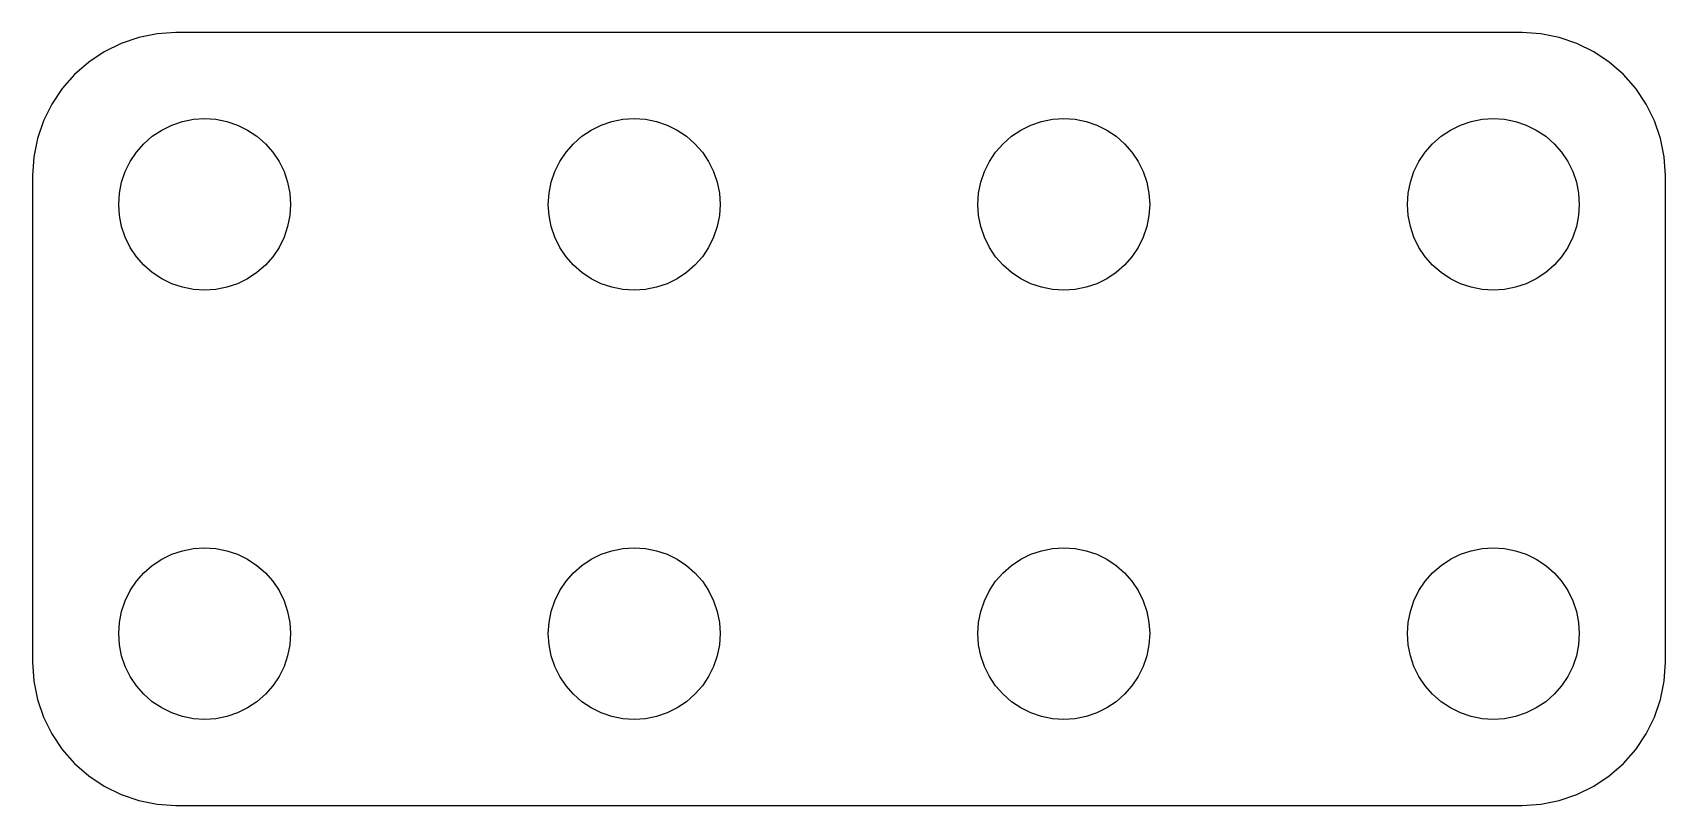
# Model space of a CAD drawing. Header units: metres. Extents: x -28.5 to 28.5, y -13.5 to 13.5.
import ezdxf

# ---------------------------------------------------------------- set-up
doc = ezdxf.new("R2010")
doc.units = ezdxf.units.M

msp = doc.modelspace()

# ---------------------------------------------------------------- linework, layer by layer
for p, q in [((-25.4184, 13.1244), (-26.005, 12.8351)), ((-24.7991, 13.3346), (-25.4184, 13.1244)), ((-24.1576, 13.4622), (-24.7991, 13.3346)), ((-23.505, 13.505), (-24.1576, 13.4622)), ((23.505, 13.505), (-23.505, 13.505)), ((24.1576, 13.4622), (23.505, 13.505)), ((24.7991, 13.3346), (24.1576, 13.4622)), ((25.4184, 13.1244), (24.7991, 13.3346)), ((26.005, 12.8351), (25.4184, 13.1244)), ((-26.005, 12.8351), (-26.5488, 12.4718)), ((26.5488, 12.4718), (26.005, 12.8351)), ((-27.0405, 12.0405), (-27.4718, 11.5488)), ((-26.5488, 12.4718), (-27.0405, 12.0405)), ((27.0405, 12.0405), (26.5488, 12.4718)), ((27.4718, 11.5488), (27.0405, 12.0405)), ((-27.4718, 11.5488), (-27.8351, 11.005)), ((27.8351, 11.005), (27.4718, 11.5488)), ((-27.8351, 11.005), (-28.1244, 10.4184)), ((28.1244, 10.4184), (27.8351, 11.005)), ((-28.1244, 10.4184), (-28.3346, 9.79909)), ((-24, 10.0981), (-23.648, 10.2716)), ((-23.648, 10.2716), (-23.2764, 10.3978)), ((-23.2764, 10.3978), (-22.8916, 10.4743)), ((-22.8916, 10.4743), (-22.5, 10.5)), ((-22.5, 10.5), (-22.1084, 10.4743)), ((-22.1084, 10.4743), (-21.7235, 10.3978)), ((-21.7235, 10.3978), (-21.3519, 10.2716)), ((-21.3519, 10.2716), (-21, 10.0981)), ((-9, 10.0981), (-8.64804, 10.2716)), ((-8.64804, 10.2716), (-8.27644, 10.3978)), ((-8.27644, 10.3978), (-7.89157, 10.4743)), ((-7.89157, 10.4743), (-7.5, 10.5)), ((-7.5, 10.5), (-7.10841, 10.4743)), ((-7.10841, 10.4743), (-6.72354, 10.3978)), ((-6.72354, 10.3978), (-6.35194, 10.2716)), ((-6.35194, 10.2716), (-6, 10.0981)), ((6, 10.0981), (6.35194, 10.2716)), ((6.35194, 10.2716), (6.72354, 10.3978)), ((6.72354, 10.3978), (7.10841, 10.4743)), ((7.10841, 10.4743), (7.5, 10.5)), ((7.5, 10.5), (7.89157, 10.4743)), ((7.89157, 10.4743), (8.27644, 10.3978)), ((8.27644, 10.3978), (8.64804, 10.2716)), ((8.64804, 10.2716), (9, 10.0981)), ((21, 10.0981), (21.3519, 10.2716)), ((21.3519, 10.2716), (21.7235, 10.3978)), ((21.7235, 10.3978), (22.1084, 10.4743)), ((22.1084, 10.4743), (22.5, 10.5)), ((22.5, 10.5), (22.8916, 10.4743)), ((22.8916, 10.4743), (23.2764, 10.3978)), ((23.2764, 10.3978), (23.648, 10.2716)), ((23.648, 10.2716), (24, 10.0981)), ((28.3346, 9.79909), (28.1244, 10.4184)), ((-28.3346, 9.79909), (-28.4622, 9.15762)), ((-24.6213, 9.62131), (-24.3263, 9.88005)), ((-24.3263, 9.88005), (-24, 10.0981)), ((-21, 10.0981), (-20.6737, 9.88005)), ((-20.6737, 9.88005), (-20.3787, 9.62131)), ((-9.62131, 9.62131), (-9.32628, 9.88005)), ((-9.32628, 9.88005), (-9, 10.0981)), ((-6, 10.0981), (-5.67371, 9.88005)), ((-5.67371, 9.88005), (-5.37868, 9.62131)), ((5.37868, 9.62131), (5.67371, 9.88005)), ((5.67371, 9.88005), (6, 10.0981)), ((9, 10.0981), (9.32628, 9.88005)), ((9.32628, 9.88005), (9.62131, 9.62131)), ((20.3787, 9.62131), (20.6737, 9.88005)), ((20.6737, 9.88005), (21, 10.0981)), ((24, 10.0981), (24.3263, 9.88005)), ((24.3263, 9.88005), (24.6213, 9.62131)), ((28.4622, 9.15762), (28.3346, 9.79909)), ((-28.4622, 9.15762), (-28.505, 8.50499)), ((-25.0981, 9), (-24.8801, 9.32628)), ((-24.8801, 9.32628), (-24.6213, 9.62131)), ((-20.3787, 9.62131), (-20.1199, 9.32628)), ((-20.1199, 9.32628), (-19.9019, 9)), ((-10.0981, 9), (-9.88005, 9.32628)), ((-9.88005, 9.32628), (-9.62131, 9.62131)), ((-5.37868, 9.62131), (-5.11993, 9.32628)), ((-5.11993, 9.32628), (-4.90192, 9)), ((4.90192, 9), (5.11993, 9.32628)), ((5.11993, 9.32628), (5.37868, 9.62131)), ((9.62131, 9.62131), (9.88005, 9.32628)), ((9.88005, 9.32628), (10.0981, 9)), ((19.9019, 9), (20.1199, 9.32628)), ((20.1199, 9.32628), (20.3787, 9.62131)), ((24.6213, 9.62131), (24.8801, 9.32628)), ((24.8801, 9.32628), (25.0981, 9)), ((28.505, 8.50499), (28.4622, 9.15762)), ((-25.3978, 8.27644), (-25.2716, 8.64804)), ((-25.2716, 8.64804), (-25.0981, 9)), ((-19.9019, 9), (-19.7283, 8.64804)), ((-19.7283, 8.64804), (-19.6022, 8.27644)), ((-10.3978, 8.27644), (-10.2716, 8.64804)), ((-10.2716, 8.64804), (-10.0981, 9)), ((-4.90192, 9), (-4.72835, 8.64804)), ((-4.72835, 8.64804), (-4.60222, 8.27644)), ((4.60222, 8.27644), (4.72835, 8.64804)), ((4.72835, 8.64804), (4.90192, 9)), ((10.0981, 9), (10.2716, 8.64804)), ((10.2716, 8.64804), (10.3978, 8.27644)), ((19.6022, 8.27644), (19.7283, 8.64804)), ((19.7283, 8.64804), (19.9019, 9)), ((25.0981, 9), (25.2716, 8.64804)), ((25.2716, 8.64804), (25.3978, 8.27644)), ((-28.505, 8.50499), (-28.505, -8.50499)), ((-25.4743, 7.89157), (-25.3978, 8.27644)), ((-19.6022, 8.27644), (-19.5257, 7.89157)), ((-10.4743, 7.89157), (-10.3978, 8.27644)), ((-4.60222, 8.27644), (-4.52567, 7.89157)), ((4.52567, 7.89157), (4.60222, 8.27644)), ((10.3978, 8.27644), (10.4743, 7.89157)), ((19.5257, 7.89157), (19.6022, 8.27644)), ((25.3978, 8.27644), (25.4743, 7.89157)), ((28.505, -8.50499), (28.505, 8.50499)), ((-25.5, 7.5), (-25.4743, 7.89157)), ((-25.4743, 7.10841), (-25.5, 7.5)), ((-19.5257, 7.89157), (-19.5, 7.5)), ((-19.5, 7.5), (-19.5257, 7.10841)), ((-10.5, 7.5), (-10.4743, 7.89157)), ((-10.4743, 7.10841), (-10.5, 7.5)), ((-4.52567, 7.89157), (-4.5, 7.5)), ((-4.5, 7.5), (-4.52567, 7.10841)), ((4.5, 7.5), (4.52567, 7.89157)), ((4.52567, 7.10841), (4.5, 7.5)), ((10.4743, 7.89157), (10.5, 7.5)), ((10.5, 7.5), (10.4743, 7.10841)), ((19.5, 7.5), (19.5257, 7.89157)), ((19.5257, 7.10841), (19.5, 7.5)), ((25.4743, 7.89157), (25.5, 7.5)), ((25.5, 7.5), (25.4743, 7.10841)), ((-25.3978, 6.72354), (-25.4743, 7.10841)), ((-19.5257, 7.10841), (-19.6022, 6.72354)), ((-10.3978, 6.72354), (-10.4743, 7.10841)), ((-4.52567, 7.10841), (-4.60222, 6.72354)), ((4.60222, 6.72354), (4.52567, 7.10841)), ((10.4743, 7.10841), (10.3978, 6.72354)), ((19.6022, 6.72354), (19.5257, 7.10841)), ((25.4743, 7.10841), (25.3978, 6.72354)), ((-25.2716, 6.35194), (-25.3978, 6.72354)), ((-25.0981, 6), (-25.2716, 6.35194)), ((-19.7283, 6.35194), (-19.9019, 6)), ((-19.6022, 6.72354), (-19.7283, 6.35194)), ((-10.2716, 6.35194), (-10.3978, 6.72354)), ((-10.0981, 6), (-10.2716, 6.35194)), ((-4.72835, 6.35194), (-4.90192, 6)), ((-4.60222, 6.72354), (-4.72835, 6.35194)), ((4.72835, 6.35194), (4.60222, 6.72354)), ((4.90192, 6), (4.72835, 6.35194)), ((10.2716, 6.35194), (10.0981, 6)), ((10.3978, 6.72354), (10.2716, 6.35194)), ((19.7283, 6.35194), (19.6022, 6.72354)), ((19.9019, 6), (19.7283, 6.35194)), ((25.2716, 6.35194), (25.0981, 6)), ((25.3978, 6.72354), (25.2716, 6.35194)), ((-24.8801, 5.67371), (-25.0981, 6)), ((-19.9019, 6), (-20.1199, 5.67371)), ((-9.88005, 5.67371), (-10.0981, 6)), ((-4.90192, 6), (-5.11993, 5.67371)), ((5.11993, 5.67371), (4.90192, 6)), ((10.0981, 6), (9.88005, 5.67371)), ((20.1199, 5.67371), (19.9019, 6)), ((25.0981, 6), (24.8801, 5.67371)), ((-24.6213, 5.37868), (-24.8801, 5.67371)), ((-24.3263, 5.11993), (-24.6213, 5.37868)), ((-20.3787, 5.37868), (-20.6737, 5.11993)), ((-20.1199, 5.67371), (-20.3787, 5.37868)), ((-9.62131, 5.37868), (-9.88005, 5.67371)), ((-9.32628, 5.11993), (-9.62131, 5.37868)), ((-5.37868, 5.37868), (-5.67371, 5.11993)), ((-5.11993, 5.67371), (-5.37868, 5.37868)), ((5.37868, 5.37868), (5.11993, 5.67371)), ((5.67371, 5.11993), (5.37868, 5.37868)), ((9.62131, 5.37868), (9.32628, 5.11993)), ((9.88005, 5.67371), (9.62131, 5.37868)), ((20.3787, 5.37868), (20.1199, 5.67371)), ((20.6737, 5.11993), (20.3787, 5.37868)), ((24.6213, 5.37868), (24.3263, 5.11993)), ((24.8801, 5.67371), (24.6213, 5.37868)), ((-24, 4.90192), (-24.3263, 5.11993)), ((-23.648, 4.72835), (-24, 4.90192)), ((-23.2764, 4.60222), (-23.648, 4.72835)), ((-22.8916, 4.52567), (-23.2764, 4.60222)), ((-21.7235, 4.60222), (-22.1084, 4.52567)), ((-21.3519, 4.72835), (-21.7235, 4.60222)), ((-21, 4.90192), (-21.3519, 4.72835)), ((-20.6737, 5.11993), (-21, 4.90192)), ((-9, 4.90192), (-9.32628, 5.11993)), ((-8.64804, 4.72835), (-9, 4.90192)), ((-8.27644, 4.60222), (-8.64804, 4.72835)), ((-7.89157, 4.52567), (-8.27644, 4.60222)), ((-6.72354, 4.60222), (-7.10841, 4.52567)), ((-6.35194, 4.72835), (-6.72354, 4.60222)), ((-6, 4.90192), (-6.35194, 4.72835)), ((-5.67371, 5.11993), (-6, 4.90192)), ((6, 4.90192), (5.67371, 5.11993)), ((6.35194, 4.72835), (6, 4.90192)), ((6.72354, 4.60222), (6.35194, 4.72835)), ((7.10841, 4.52567), (6.72354, 4.60222)), ((8.27644, 4.60222), (7.89157, 4.52567)), ((8.64804, 4.72835), (8.27644, 4.60222)), ((9, 4.90192), (8.64804, 4.72835)), ((9.32628, 5.11993), (9, 4.90192)), ((21, 4.90192), (20.6737, 5.11993)), ((21.3519, 4.72835), (21, 4.90192)), ((21.7235, 4.60222), (21.3519, 4.72835)), ((22.1084, 4.52567), (21.7235, 4.60222)), ((23.2764, 4.60222), (22.8916, 4.52567)), ((23.648, 4.72835), (23.2764, 4.60222)), ((24, 4.90192), (23.648, 4.72835)), ((24.3263, 5.11993), (24, 4.90192)), ((-22.5, 4.5), (-22.8916, 4.52567)), ((-22.1084, 4.52567), (-22.5, 4.5)), ((-7.5, 4.5), (-7.89157, 4.52567)), ((-7.10841, 4.52567), (-7.5, 4.5)), ((7.5, 4.5), (7.10841, 4.52567)), ((7.89157, 4.52567), (7.5, 4.5)), ((22.5, 4.5), (22.1084, 4.52567)), ((22.8916, 4.52567), (22.5, 4.5)), ((-23.2764, -4.60222), (-22.8916, -4.52567)), ((-22.8916, -4.52567), (-22.5, -4.5)), ((-22.5, -4.5), (-22.1084, -4.52567)), ((-22.1084, -4.52567), (-21.7235, -4.60222)), ((-8.27644, -4.60222), (-7.89157, -4.52567)), ((-7.89157, -4.52567), (-7.5, -4.5)), ((-7.5, -4.5), (-7.10841, -4.52567)), ((-7.10841, -4.52567), (-6.72354, -4.60222)), ((6.72354, -4.60222), (7.10841, -4.52567)), ((7.10841, -4.52567), (7.5, -4.5)), ((7.5, -4.5), (7.89157, -4.52567)), ((7.89157, -4.52567), (8.27644, -4.60222)), ((21.7235, -4.60222), (22.1084, -4.52567)), ((22.1084, -4.52567), (22.5, -4.5)), ((22.5, -4.5), (22.8916, -4.52567)), ((22.8916, -4.52567), (23.2764, -4.60222)), ((-24.6213, -5.37868), (-24.3263, -5.11993)), ((-24.3263, -5.11993), (-24, -4.90192)), ((-24, -4.90192), (-23.648, -4.72835)), ((-23.648, -4.72835), (-23.2764, -4.60222)), ((-21.7235, -4.60222), (-21.3519, -4.72835)), ((-21.3519, -4.72835), (-21, -4.90192)), ((-21, -4.90192), (-20.6737, -5.11993)), ((-20.6737, -5.11993), (-20.3787, -5.37868)), ((-9.62131, -5.37868), (-9.32628, -5.11993)), ((-9.32628, -5.11993), (-9, -4.90192)), ((-9, -4.90192), (-8.64804, -4.72835)), ((-8.64804, -4.72835), (-8.27644, -4.60222)), ((-6.72354, -4.60222), (-6.35194, -4.72835)), ((-6.35194, -4.72835), (-6, -4.90192)), ((-6, -4.90192), (-5.67371, -5.11993)), ((-5.67371, -5.11993), (-5.37868, -5.37868)), ((5.37868, -5.37868), (5.67371, -5.11993)), ((5.67371, -5.11993), (6, -4.90192)), ((6, -4.90192), (6.35194, -4.72835)), ((6.35194, -4.72835), (6.72354, -4.60222)), ((8.27644, -4.60222), (8.64804, -4.72835)), ((8.64804, -4.72835), (9, -4.90192)), ((9, -4.90192), (9.32628, -5.11993)), ((9.32628, -5.11993), (9.62131, -5.37868)), ((20.3787, -5.37868), (20.6737, -5.11993)), ((20.6737, -5.11993), (21, -4.90192)), ((21, -4.90192), (21.3519, -4.72835)), ((21.3519, -4.72835), (21.7235, -4.60222)), ((23.2764, -4.60222), (23.648, -4.72835)), ((23.648, -4.72835), (24, -4.90192)), ((24, -4.90192), (24.3263, -5.11993)), ((24.3263, -5.11993), (24.6213, -5.37868)), ((-25.0981, -6), (-24.8801, -5.67371)), ((-24.8801, -5.67371), (-24.6213, -5.37868)), ((-20.3787, -5.37868), (-20.1199, -5.67371)), ((-20.1199, -5.67371), (-19.9019, -6)), ((-10.0981, -6), (-9.88005, -5.67371)), ((-9.88005, -5.67371), (-9.62131, -5.37868)), ((-5.37868, -5.37868), (-5.11993, -5.67371)), ((-5.11993, -5.67371), (-4.90192, -6)), ((4.90192, -6), (5.11993, -5.67371)), ((5.11993, -5.67371), (5.37868, -5.37868)), ((9.62131, -5.37868), (9.88005, -5.67371)), ((9.88005, -5.67371), (10.0981, -6)), ((19.9019, -6), (20.1199, -5.67371)), ((20.1199, -5.67371), (20.3787, -5.37868)), ((24.6213, -5.37868), (24.8801, -5.67371)), ((24.8801, -5.67371), (25.0981, -6)), ((-25.2716, -6.35194), (-25.0981, -6)), ((-19.9019, -6), (-19.7283, -6.35194)), ((-10.2716, -6.35194), (-10.0981, -6)), ((-4.90192, -6), (-4.72835, -6.35194)), ((4.72835, -6.35194), (4.90192, -6)), ((10.0981, -6), (10.2716, -6.35194)), ((19.7283, -6.35194), (19.9019, -6)), ((25.0981, -6), (25.2716, -6.35194)), ((-25.4743, -7.10841), (-25.3978, -6.72354)), ((-25.3978, -6.72354), (-25.2716, -6.35194)), ((-19.7283, -6.35194), (-19.6022, -6.72354)), ((-19.6022, -6.72354), (-19.5257, -7.10841)), ((-10.4743, -7.10841), (-10.3978, -6.72354)), ((-10.3978, -6.72354), (-10.2716, -6.35194)), ((-4.72835, -6.35194), (-4.60222, -6.72354)), ((-4.60222, -6.72354), (-4.52567, -7.10841)), ((4.52567, -7.10841), (4.60222, -6.72354)), ((4.60222, -6.72354), (4.72835, -6.35194)), ((10.2716, -6.35194), (10.3978, -6.72354)), ((10.3978, -6.72354), (10.4743, -7.10841)), ((19.5257, -7.10841), (19.6022, -6.72354)), ((19.6022, -6.72354), (19.7283, -6.35194)), ((25.2716, -6.35194), (25.3978, -6.72354)), ((25.3978, -6.72354), (25.4743, -7.10841)), ((-25.5, -7.5), (-25.4743, -7.10841)), ((-19.5257, -7.10841), (-19.5, -7.5)), ((-10.5, -7.5), (-10.4743, -7.10841)), ((-4.52567, -7.10841), (-4.5, -7.5)), ((4.5, -7.5), (4.52567, -7.10841)), ((10.4743, -7.10841), (10.5, -7.5)), ((19.5, -7.5), (19.5257, -7.10841)), ((25.4743, -7.10841), (25.5, -7.5)), ((-25.4743, -7.89157), (-25.5, -7.5)), ((-25.3978, -8.27644), (-25.4743, -7.89157)), ((-19.5257, -7.89157), (-19.6022, -8.27644)), ((-19.5, -7.5), (-19.5257, -7.89157)), ((-10.4743, -7.89157), (-10.5, -7.5)), ((-10.3978, -8.27644), (-10.4743, -7.89157)), ((-4.52567, -7.89157), (-4.60222, -8.27644)), ((-4.5, -7.5), (-4.52567, -7.89157)), ((4.52567, -7.89157), (4.5, -7.5)), ((4.60222, -8.27644), (4.52567, -7.89157)), ((10.4743, -7.89157), (10.3978, -8.27644)), ((10.5, -7.5), (10.4743, -7.89157)), ((19.5257, -7.89157), (19.5, -7.5)), ((19.6022, -8.27644), (19.5257, -7.89157)), ((25.4743, -7.89157), (25.3978, -8.27644)), ((25.5, -7.5), (25.4743, -7.89157)), ((-28.505, -8.50499), (-28.4622, -9.15762)), ((-25.2716, -8.64804), (-25.3978, -8.27644)), ((-19.6022, -8.27644), (-19.7283, -8.64804)), ((-10.2716, -8.64804), (-10.3978, -8.27644)), ((-4.60222, -8.27644), (-4.72835, -8.64804)), ((4.72835, -8.64804), (4.60222, -8.27644)), ((10.3978, -8.27644), (10.2716, -8.64804)), ((19.7283, -8.64804), (19.6022, -8.27644)), ((25.3978, -8.27644), (25.2716, -8.64804)), ((28.4622, -9.15762), (28.505, -8.50499)), ((-25.0981, -9), (-25.2716, -8.64804)), ((-24.8801, -9.32628), (-25.0981, -9)), ((-19.9019, -9), (-20.1199, -9.32628)), ((-19.7283, -8.64804), (-19.9019, -9)), ((-10.0981, -9), (-10.2716, -8.64804)), ((-9.88005, -9.32628), (-10.0981, -9)), ((-4.90192, -9), (-5.11993, -9.32628)), ((-4.72835, -8.64804), (-4.90192, -9)), ((4.90192, -9), (4.72835, -8.64804)), ((5.11993, -9.32628), (4.90192, -9)), ((10.0981, -9), (9.88005, -9.32628)), ((10.2716, -8.64804), (10.0981, -9)), ((19.9019, -9), (19.7283, -8.64804)), ((20.1199, -9.32628), (19.9019, -9)), ((25.0981, -9), (24.8801, -9.32628)), ((25.2716, -8.64804), (25.0981, -9)), ((-28.4622, -9.15762), (-28.3346, -9.79909)), ((-24.6213, -9.62131), (-24.8801, -9.32628)), ((-24.3263, -9.88005), (-24.6213, -9.62131)), ((-20.3787, -9.62131), (-20.6737, -9.88005)), ((-20.1199, -9.32628), (-20.3787, -9.62131)), ((-9.62131, -9.62131), (-9.88005, -9.32628)), ((-9.32628, -9.88005), (-9.62131, -9.62131)), ((-5.37868, -9.62131), (-5.67371, -9.88005)), ((-5.11993, -9.32628), (-5.37868, -9.62131)), ((5.37868, -9.62131), (5.11993, -9.32628)), ((5.67371, -9.88005), (5.37868, -9.62131)), ((9.62131, -9.62131), (9.32628, -9.88005)), ((9.88005, -9.32628), (9.62131, -9.62131)), ((20.3787, -9.62131), (20.1199, -9.32628)), ((20.6737, -9.88005), (20.3787, -9.62131)), ((24.6213, -9.62131), (24.3263, -9.88005)), ((24.8801, -9.32628), (24.6213, -9.62131)), ((28.3346, -9.79909), (28.4622, -9.15762)), ((-28.3346, -9.79909), (-28.1244, -10.4184)), ((-24, -10.0981), (-24.3263, -9.88005)), ((-23.648, -10.2716), (-24, -10.0981)), ((-21, -10.0981), (-21.3519, -10.2716)), ((-20.6737, -9.88005), (-21, -10.0981)), ((-9, -10.0981), (-9.32628, -9.88005)), ((-8.64804, -10.2716), (-9, -10.0981)), ((-6, -10.0981), (-6.35194, -10.2716)), ((-5.67371, -9.88005), (-6, -10.0981)), ((6, -10.0981), (5.67371, -9.88005)), ((6.35194, -10.2716), (6, -10.0981)), ((9, -10.0981), (8.64804, -10.2716)), ((9.32628, -9.88005), (9, -10.0981)), ((21, -10.0981), (20.6737, -9.88005)), ((21.3519, -10.2716), (21, -10.0981)), ((24, -10.0981), (23.648, -10.2716)), ((24.3263, -9.88005), (24, -10.0981)), ((28.1244, -10.4184), (28.3346, -9.79909)), ((-28.1244, -10.4184), (-27.8351, -11.005)), ((-23.2764, -10.3978), (-23.648, -10.2716)), ((-22.8916, -10.4743), (-23.2764, -10.3978)), ((-22.5, -10.5), (-22.8916, -10.4743)), ((-22.1084, -10.4743), (-22.5, -10.5)), ((-21.7235, -10.3978), (-22.1084, -10.4743)), ((-21.3519, -10.2716), (-21.7235, -10.3978)), ((-8.27644, -10.3978), (-8.64804, -10.2716)), ((-7.89157, -10.4743), (-8.27644, -10.3978)), ((-7.5, -10.5), (-7.89157, -10.4743)), ((-7.10841, -10.4743), (-7.5, -10.5)), ((-6.72354, -10.3978), (-7.10841, -10.4743)), ((-6.35194, -10.2716), (-6.72354, -10.3978)), ((6.72354, -10.3978), (6.35194, -10.2716)), ((7.10841, -10.4743), (6.72354, -10.3978)), ((7.5, -10.5), (7.10841, -10.4743)), ((7.89157, -10.4743), (7.5, -10.5)), ((8.27644, -10.3978), (7.89157, -10.4743)), ((8.64804, -10.2716), (8.27644, -10.3978)), ((21.7235, -10.3978), (21.3519, -10.2716)), ((22.1084, -10.4743), (21.7235, -10.3978)), ((22.5, -10.5), (22.1084, -10.4743)), ((22.8916, -10.4743), (22.5, -10.5)), ((23.2764, -10.3978), (22.8916, -10.4743)), ((23.648, -10.2716), (23.2764, -10.3978)), ((27.8351, -11.005), (28.1244, -10.4184)), ((-27.8351, -11.005), (-27.4718, -11.5488)), ((27.4718, -11.5488), (27.8351, -11.005)), ((-27.4718, -11.5488), (-27.0405, -12.0405)), ((27.0405, -12.0405), (27.4718, -11.5488)), ((-27.0405, -12.0405), (-26.5488, -12.4718)), ((-26.5488, -12.4718), (-26.005, -12.8351)), ((26.005, -12.8351), (26.5488, -12.4718)), ((26.5488, -12.4718), (27.0405, -12.0405)), ((-26.005, -12.8351), (-25.4184, -13.1244)), ((25.4184, -13.1244), (26.005, -12.8351)), ((-25.4184, -13.1244), (-24.7991, -13.3346)), ((-24.7991, -13.3346), (-24.1576, -13.4622)), ((-24.1576, -13.4622), (-23.505, -13.505)), ((-23.505, -13.505), (23.505, -13.505)), ((23.505, -13.505), (24.1576, -13.4622)), ((24.1576, -13.4622), (24.7991, -13.3346)), ((24.7991, -13.3346), (25.4184, -13.1244))]:
    msp.add_line(p, q)

doc.saveas('drawing.dxf')
